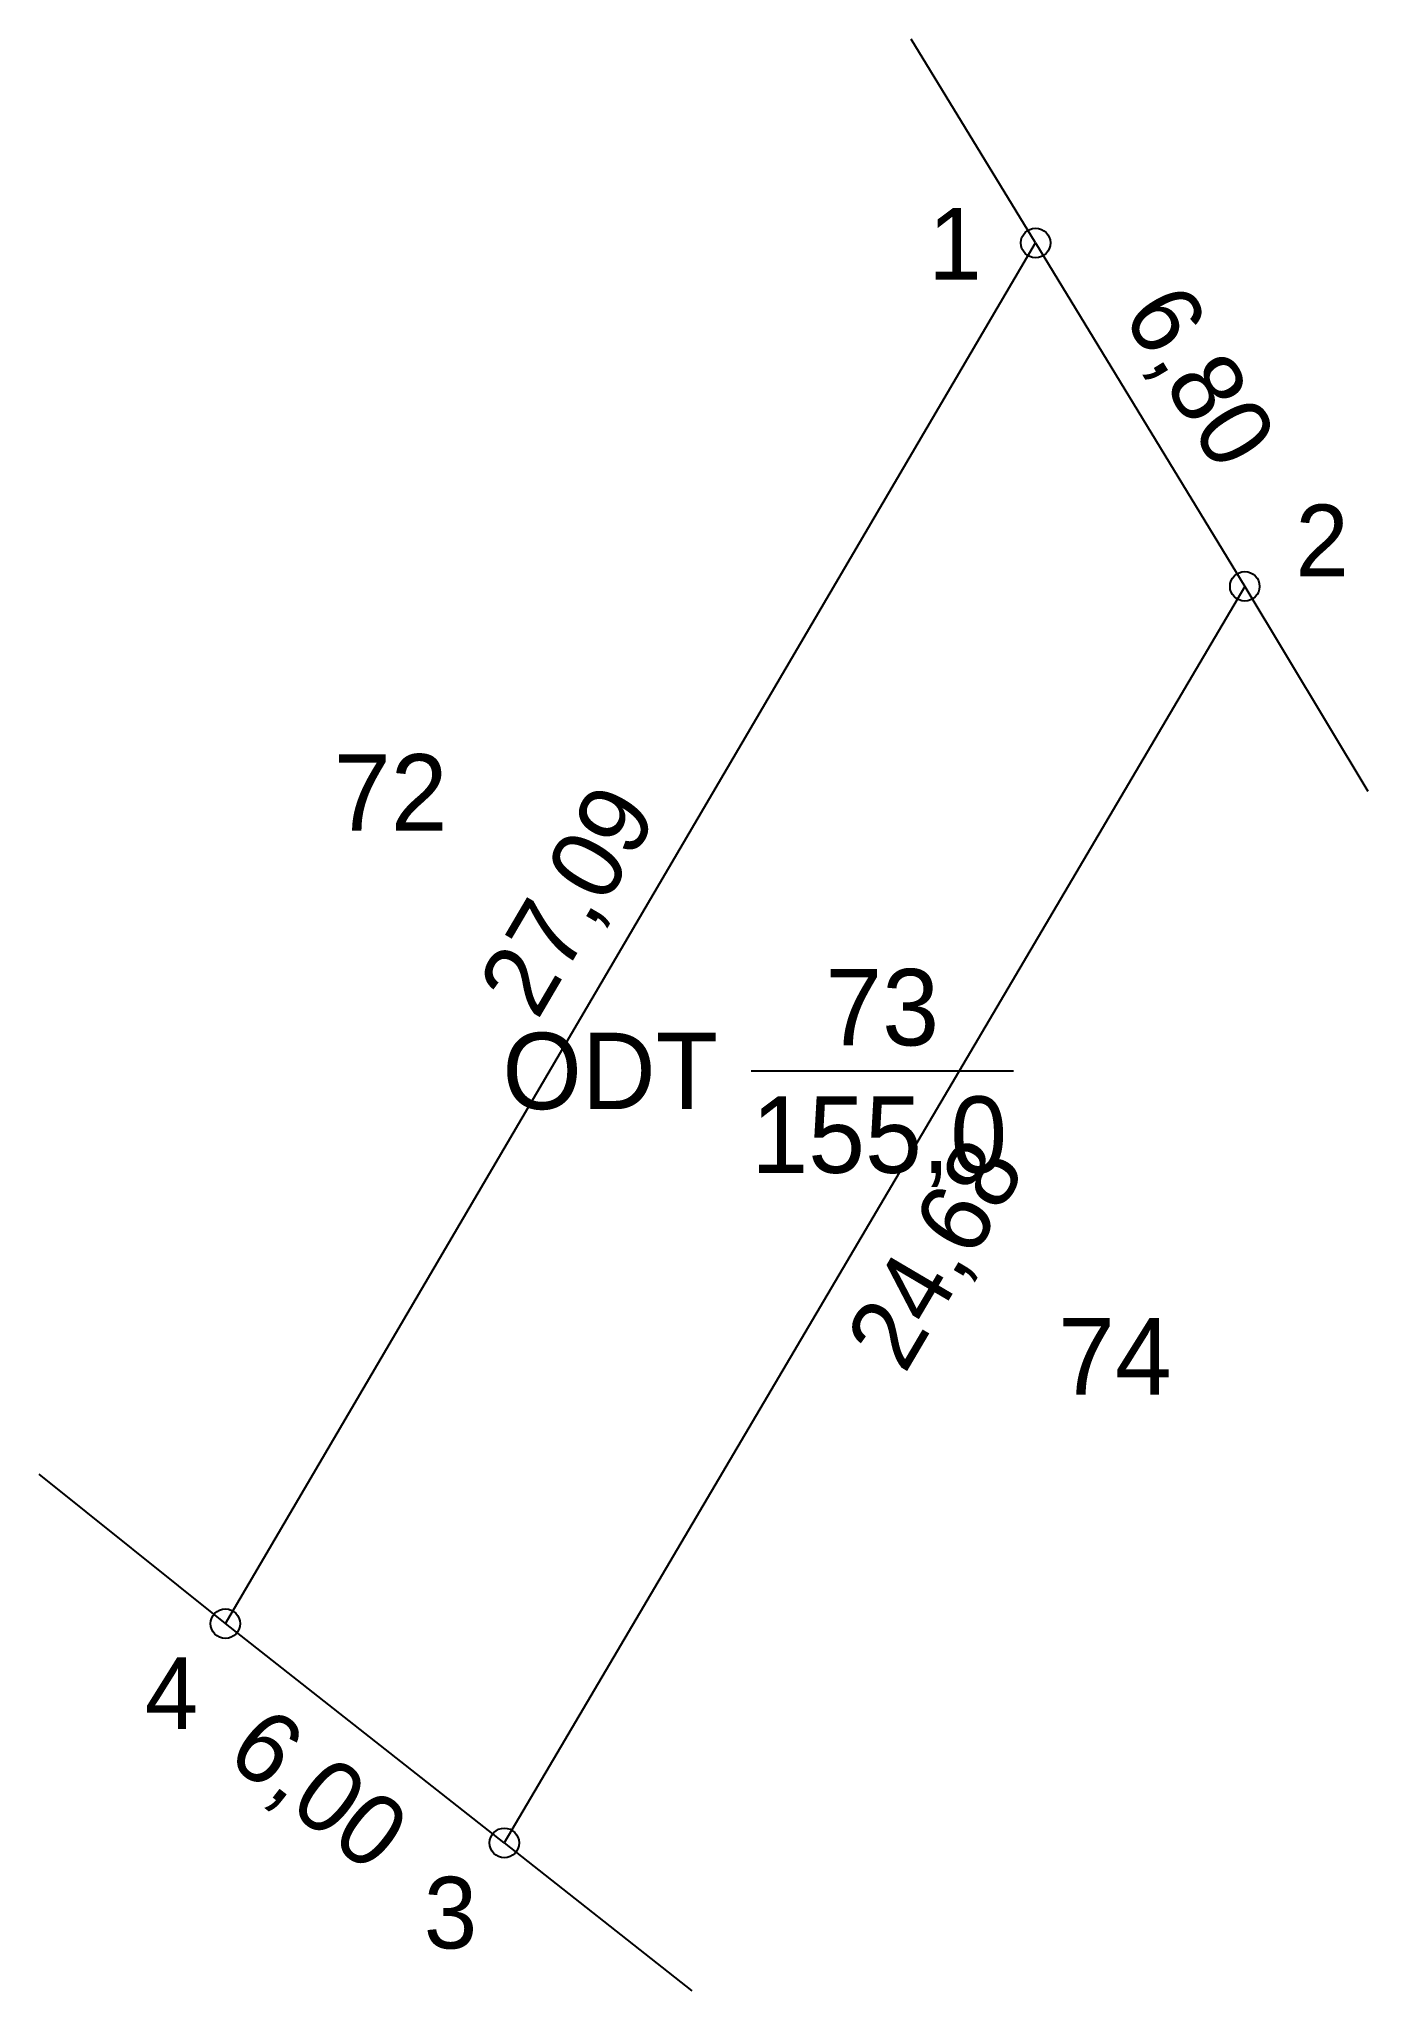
# Model space of a CAD drawing. Extents: x 555138.34 to 555140.59, y 1184010.14 to 1184013.44.
import ezdxf

# ---------------------------------------------------------------- set-up
doc = ezdxf.new("R2010")
doc.units = 0
for name, color, linetype in [('CanhThua', 7, 'Continuous'), ('ChieuDaiCanhThua', 7, 'Continuous'), ('MocDinhThua', 7, 'Continuous'), ('NhanDiaChinhThua', 7, 'Continuous'), ('NhanTuCan', 7, 'Continuous'), ('RauThua', 7, 'Continuous'), ('SoHieuDinhThua', 7, 'Continuous')]:
    doc.layers.add(name, color=color, linetype=linetype)

msp = doc.modelspace()

# ---------------------------------------------------------------- linework, layer by layer
at = {"layer": 'CanhThua'}
for p, q in [((555138.652, 1184010.757), (555140.023, 1184013.093)), ((555140.023, 1184013.093), (555140.377, 1184012.512)), ((555140.377, 1184012.512), (555139.124, 1184010.386)), ((555139.124, 1184010.386), (555138.652, 1184010.757))]:
    msp.add_line(p, q, dxfattribs=at)
at = {"layer": 'MocDinhThua'}
for centre in [(555140.023, 1184013.093), (555140.377, 1184012.512), (555138.652, 1184010.757), (555139.124, 1184010.386)]:
    msp.add_circle(centre, 0.025, dxfattribs=at)
at = {"layer": 'NhanDiaChinhThua'}
msp.add_line((555139.5417, 1184011.6921), (555139.9857, 1184011.6921), dxfattribs=at)
at = {"layer": 'RauThua'}
for p, q in [((555140.023, 1184013.093), (555139.8125, 1184013.438)), ((555140.377, 1184012.512), (555140.5854, 1184012.1657)), ((555138.652, 1184010.757), (555138.3367, 1184011.0098)), ((555139.124, 1184010.386), (555139.4412, 1184010.1356))]:
    msp.add_line(p, q, dxfattribs=at)

# ---------------------------------------------------------------- texts
at = {"layer": 'ChieuDaiCanhThua'}
for s, rotation, p in [('6,80', 301.3537, (555140.1682, 1184012.9713)), ('27,09', 59.5913, (555139.1799, 1184011.7762)), ('24,68', 59.4862, (555139.8015, 1184011.1774)), ('6,00', 321.8321, (555138.6493, 1184010.5278))]:
    msp.add_text(s, height=0.12125, rotation=rotation, dxfattribs=at).set_placement(p)
at = {"layer": 'NhanDiaChinhThua'}
for s, p in [('73', (555139.6673, 1184011.7353)), ('ODT', (555139.1207, 1184011.6275)), ('155,0', (555139.542, 1184011.5197))]:
    msp.add_text(s, height=0.12933, dxfattribs=at).set_placement(p)
at = {"layer": 'NhanTuCan'}
for s, p in [('72', (555138.8356, 1184012.0987)), ('74', (555140.0611, 1184011.1447))]:
    msp.add_text(s, height=0.12933, dxfattribs=at).set_placement(p)
at = {"layer": 'SoHieuDinhThua'}
for s, p in [('1', (555139.8415, 1184013.0311)), ('2', (555140.4627, 1184012.5291)), ('4', (555138.5158, 1184010.5789)), ('3', (555138.9879, 1184010.2075))]:
    msp.add_text(s, height=0.1212, dxfattribs=at).set_placement(p)

doc.saveas('drawing.dxf')
